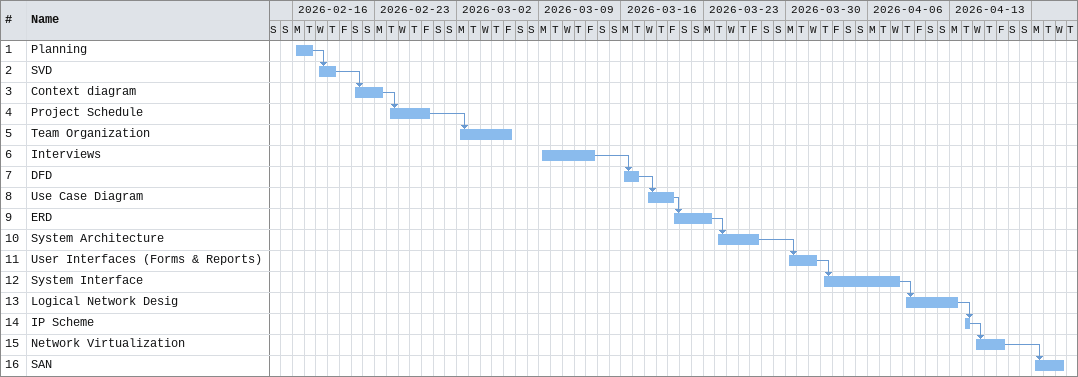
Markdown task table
| ID | Task | Start | Finish | Predecessors |
|---|---|---|---|---|
| 1 | Planning | 2026-02-16 | 2026-02-17 |  |
| 2 | SVD | 2026-02-18 | 2026-02-19 | 1 |
| 3 | Context diagram | 2026-02-21 | 2026-02-23 | 2 |
| 4 | Project Schedule | 2026-02-24 | 2026-02-27 | 3 |
| 5 | Team Organization | 2026-03-02 | 2026-03-06 | 4 |
| 6 | Interviews | 2026-03-09 | 2026-03-13 |  |
| 7 | DFD | 2026-03-16 | 2026-03-17 | 6 |
| 8 | Use Case Diagram | 2026-03-18 | 2026-03-20 | 7 |
| 9 | ERD | 2026-03-20 | 2026-03-23 | 8 |
| 10 | System Architecture | 2026-03-24 | 2026-03-27 | 9 |
| 11 | User Interfaces (Forms & Reports) | 2026-03-30 | 2026-04-01 | 10 |
| 12 | System Interface | 2026-04-02 | 2026-04-08 | 11 |
| 13 | Logical Network Desig | 2026-04-09 | 2026-04-13 | 12 |
| 14 | IP Scheme | 2026-04-14 | 2026-04-14 | 13 |
| 15 | Network Virtualization | 2026-04-15 | 2026-04-17 | 14 |
| 16 | SAN | 2026-04-20 | 2026-04-22 | 15 |
